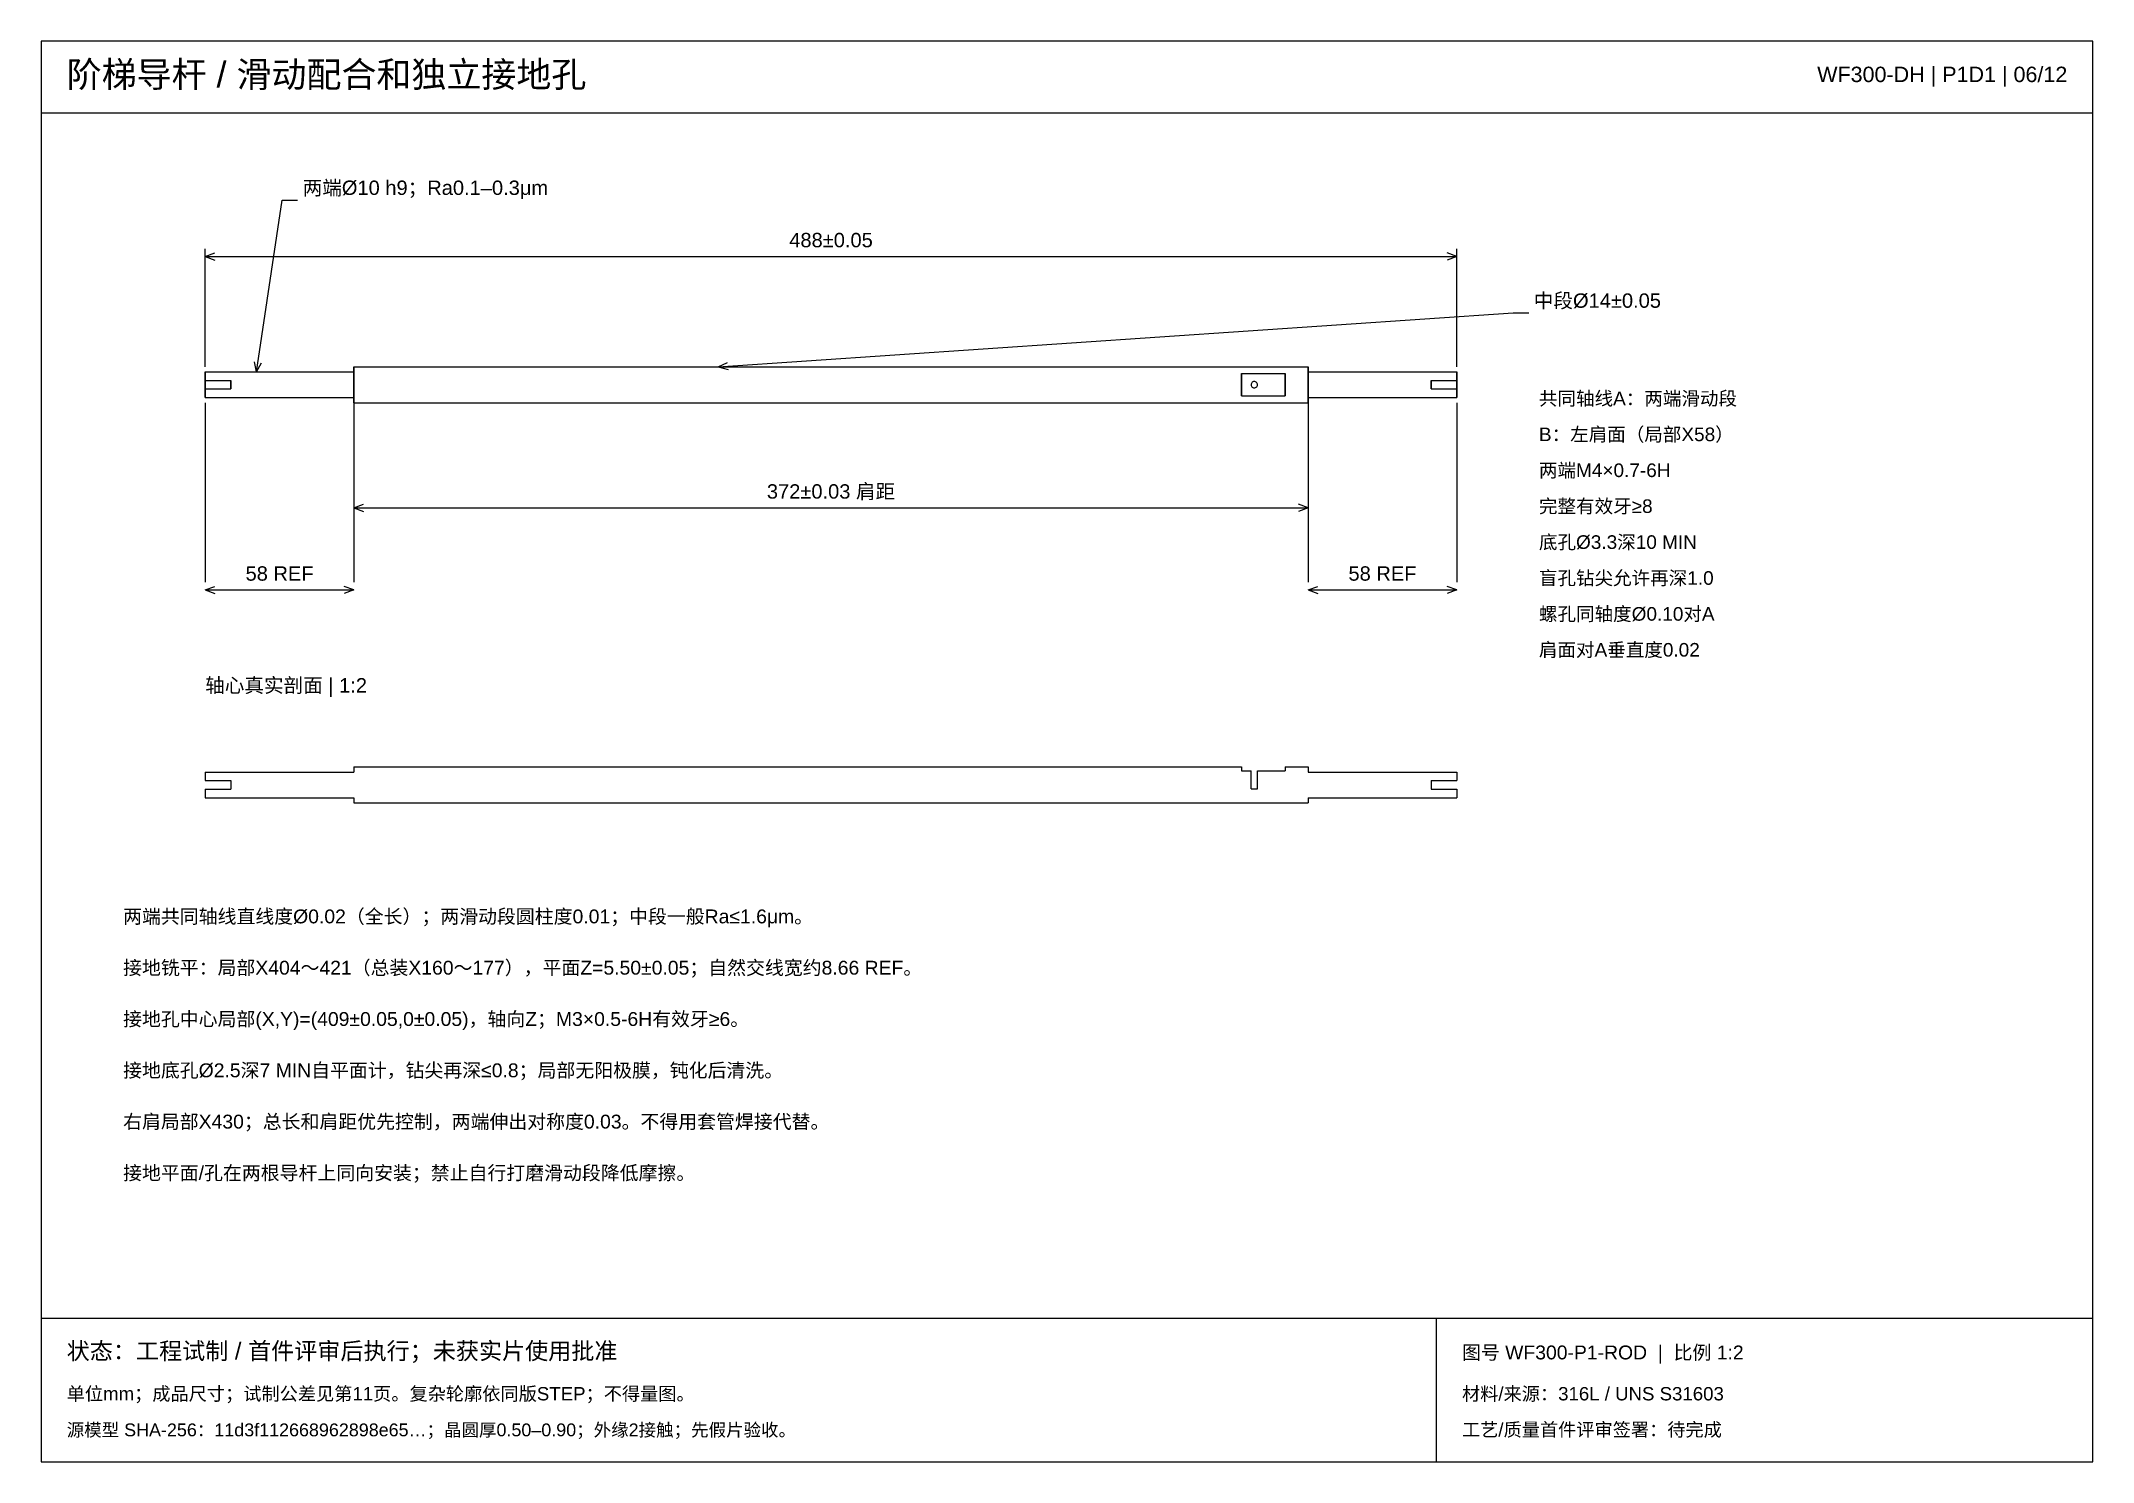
# Model space of a CAD drawing. Header units: millimetres. Extents: x 10 to 410, y 10 to 287.
import ezdxf
from ezdxf.enums import TextEntityAlignment as Align

# ---------------------------------------------------------------- set-up
doc = ezdxf.new("R2010")
doc.units = ezdxf.units.MM
for name, color, linetype in [('DIM', 7, 'Continuous'), ('HIDDEN', 8, 'Continuous'), ('HOLD', 1, 'Continuous'), ('OUTLINE', 7, 'Continuous'), ('TEXT', 7, 'Continuous')]:
    doc.layers.add(name, color=color, linetype=linetype)
doc.styles.add('CJK', font='Arial Unicode.ttf')

msp = doc.modelspace()

# ---------------------------------------------------------------- linework, layer by layer
at = {"layer": 'DIM'}
for p, q in [((42, 223.5), (42, 246.5)), ((42, 245), (43.88, 245.69)), ((42, 245), (286, 245)), ((42, 245), (43.88, 244.31)), ((286, 245), (284.12, 245.69)), ((286, 245), (284.12, 244.31)), ((286, 223.5), (286, 246.5)), ((52, 222.5), (51.6, 224.46)), ((52, 222.5), (52.96, 224.26)), ((142, 223.5), (143.83, 224.31)), ((142, 223.5), (143.92, 222.94)), ((42, 216.5), (42, 181.5)), ((71, 216.5), (71, 197.5)), ((71, 216.5), (71, 181.5)), ((257, 216.5), (257, 197.5)), ((257, 216.5), (257, 181.5)), ((286, 216.5), (286, 181.5)), ((71, 196), (72.88, 196.69)), ((71, 196), (257, 196)), ((71, 196), (72.88, 195.31)), ((257, 196), (255.12, 196.69)), ((257, 196), (255.12, 195.31)), ((42, 180), (43.88, 180.69)), ((42, 180), (71, 180)), ((42, 180), (43.88, 179.31)), ((71, 180), (69.12, 180.69)), ((71, 180), (69.12, 179.31)), ((257, 180), (258.88, 180.69)), ((257, 180), (286, 180)), ((257, 180), (258.88, 179.31)), ((286, 180), (284.12, 180.69)), ((286, 180), (284.12, 179.31))]:
    msp.add_line(p, q, dxfattribs=at)
for points in [[(52, 222.5), (57, 256), (60, 256)], [(142, 223.5), (297, 234), (300, 234)]]:
    msp.add_lwpolyline(points, dxfattribs=at)
at = {"layer": 'HIDDEN'}
for points in [[(42, 217.5), (42, 217.56), (42, 217.75), (42, 218.05), (42, 218.44), (42, 218.92), (42, 219.44), (42, 220), (42, 220.56), (42, 221.08), (42, 221.56), (42, 221.95), (42, 222.25), (42, 222.44), (42, 222.5)], [(42, 219.18), (42, 219.2), (42, 219.26), (42, 219.35), (42, 219.49), (42, 219.64), (42, 219.82), (42, 220), (42, 220.18), (42, 220.36), (42, 220.51), (42, 220.65), (42, 220.74), (42, 220.8), (42, 220.82)], [(42, 220.82), (42, 220.82), (42, 220.8), (42, 220.78), (42, 220.74), (42, 220.7), (42, 220.65), (42, 220.58), (42, 220.51), (42, 220.44), (42, 220.36), (42, 220.27), (42, 220.18), (42, 220.09), (42, 220)], [(42, 220.82), (47, 220.82)], [(42, 220), (42, 219.91), (42, 219.82), (42, 219.73), (42, 219.64), (42, 219.56), (42, 219.49), (42, 219.42), (42, 219.35), (42, 219.3), (42, 219.26), (42, 219.22), (42, 219.2), (42, 219.18), (42, 219.18)], [(47, 219.18), (47, 219.2), (47, 219.26), (47, 219.35), (47, 219.49), (47, 219.64), (47, 219.82), (47, 220), (47, 220.18), (47, 220.36), (47, 220.51), (47, 220.65), (47, 220.74), (47, 220.8), (47, 220.82)], [(47, 220.82), (47, 220.82), (47, 220.8), (47, 220.78), (47, 220.74), (47, 220.7), (47, 220.65), (47, 220.58), (47, 220.51), (47, 220.44), (47, 220.36), (47, 220.27), (47, 220.18), (47, 220.09), (47, 220)], [(47, 220), (47, 219.91), (47, 219.82), (47, 219.73), (47, 219.64), (47, 219.56), (47, 219.49), (47, 219.42), (47, 219.35), (47, 219.3), (47, 219.26), (47, 219.22), (47, 219.2), (47, 219.18), (47, 219.18)], [(71, 216.5), (71, 216.59), (71, 216.85), (71, 217.26), (71, 217.82), (71, 218.48), (71, 219.22), (71, 220), (71, 220.78), (71, 221.52), (71, 222.18), (71, 222.74), (71, 223.15), (71, 223.41), (71, 223.5)], [(71, 217.5), (71, 217.56), (71, 217.75), (71, 218.05), (71, 218.44), (71, 218.92), (71, 219.44), (71, 220), (71, 220.56), (71, 221.08), (71, 221.56), (71, 221.95), (71, 222.25), (71, 222.44), (71, 222.5)], [(71, 222.5), (71, 222.48), (71, 222.44), (71, 222.36), (71, 222.25), (71, 222.12), (71, 221.95), (71, 221.77), (71, 221.56), (71, 221.33), (71, 221.08), (71, 220.83), (71, 220.56), (71, 220.28), (71, 220)], [(71, 220), (71, 219.72), (71, 219.44), (71, 219.17), (71, 218.92), (71, 218.67), (71, 218.44), (71, 218.23), (71, 218.05), (71, 217.88), (71, 217.75), (71, 217.64), (71, 217.56), (71, 217.52), (71, 217.5)], [(244, 217.83), (244, 222.17)], [(247.12, 220), (247.11, 220.14), (247.06, 220.27), (246.99, 220.39), (246.89, 220.49), (246.77, 220.56), (246.64, 220.61), (246.5, 220.62), (246.36, 220.61), (246.23, 220.56), (246.11, 220.49), (246.01, 220.39), (245.94, 220.27), (245.89, 220.14), (245.88, 220), (245.89, 219.86), (245.94, 219.73), (246.01, 219.61), (246.11, 219.51), (246.23, 219.44), (246.36, 219.39), (246.5, 219.38), (246.64, 219.39), (246.77, 219.44), (246.89, 219.51), (246.99, 219.61), (247.06, 219.73), (247.11, 219.86), (247.12, 220)], [(252.5, 217.83), (252.5, 222.17)], [(257, 216.5), (257, 216.59), (257, 216.85), (257, 217.26), (257, 217.82), (257, 218.48), (257, 219.22), (257, 220), (257, 220.78), (257, 221.52), (257, 222.18), (257, 222.74), (257, 223.15), (257, 223.41), (257, 223.5)], [(257, 217.5), (257, 217.56), (257, 217.75), (257, 218.05), (257, 218.44), (257, 218.92), (257, 219.44), (257, 220), (257, 220.56), (257, 221.08), (257, 221.56), (257, 221.95), (257, 222.25), (257, 222.44), (257, 222.5)], [(257, 222.5), (257, 222.48), (257, 222.44), (257, 222.36), (257, 222.25), (257, 222.12), (257, 221.95), (257, 221.77), (257, 221.56), (257, 221.33), (257, 221.08), (257, 220.83), (257, 220.56), (257, 220.28), (257, 220)], [(257, 220), (257, 219.72), (257, 219.44), (257, 219.17), (257, 218.92), (257, 218.67), (257, 218.44), (257, 218.23), (257, 218.05), (257, 217.88), (257, 217.75), (257, 217.64), (257, 217.56), (257, 217.52), (257, 217.5)], [(281, 219.18), (281, 219.2), (281, 219.26), (281, 219.35), (281, 219.49), (281, 219.64), (281, 219.82), (281, 220), (281, 220.18), (281, 220.36), (281, 220.51), (281, 220.65), (281, 220.74), (281, 220.8), (281, 220.82)], [(281, 220.82), (281, 220.82), (281, 220.8), (281, 220.78), (281, 220.74), (281, 220.7), (281, 220.65), (281, 220.58), (281, 220.51), (281, 220.44), (281, 220.36), (281, 220.27), (281, 220.18), (281, 220.09), (281, 220)], [(281, 220.82), (286, 220.82)], [(281, 220), (281, 219.91), (281, 219.82), (281, 219.73), (281, 219.64), (281, 219.56), (281, 219.49), (281, 219.42), (281, 219.35), (281, 219.3), (281, 219.26), (281, 219.22), (281, 219.2), (281, 219.18), (281, 219.18)], [(286, 217.5), (286, 217.56), (286, 217.75), (286, 218.05), (286, 218.44), (286, 218.92), (286, 219.44), (286, 220), (286, 220.56), (286, 221.08), (286, 221.56), (286, 221.95), (286, 222.25), (286, 222.44), (286, 222.5)], [(286, 219.18), (286, 219.2), (286, 219.26), (286, 219.35), (286, 219.49), (286, 219.64), (286, 219.82), (286, 220), (286, 220.18), (286, 220.36), (286, 220.51), (286, 220.65), (286, 220.74), (286, 220.8), (286, 220.82)], [(286, 220.82), (286, 220.82), (286, 220.8), (286, 220.78), (286, 220.74), (286, 220.7), (286, 220.65), (286, 220.58), (286, 220.51), (286, 220.44), (286, 220.36), (286, 220.27), (286, 220.18), (286, 220.09), (286, 220)], [(286, 220), (286, 219.91), (286, 219.82), (286, 219.73), (286, 219.64), (286, 219.56), (286, 219.49), (286, 219.42), (286, 219.35), (286, 219.3), (286, 219.26), (286, 219.22), (286, 219.2), (286, 219.18), (286, 219.18)], [(42, 219.18), (47, 219.18)], [(281, 219.18), (286, 219.18)]]:
    msp.add_lwpolyline(points, dxfattribs=at)
at = {"layer": 'OUTLINE'}
for p, q in [((10, 273), (410, 273)), ((10, 38), (410, 38)), ((282, 10), (282, 38))]:
    msp.add_line(p, q, dxfattribs=at)
for points in [[(10, 10), (410, 10), (410, 287), (10, 287), (10, 10)], [(42, 222.5), (42, 222.48), (42, 222.44), (42, 222.36), (42, 222.25), (42, 222.12), (42, 221.95), (42, 221.77), (42, 221.56), (42, 221.33), (42, 221.08), (42, 220.83), (42, 220.56), (42, 220.28), (42, 220)], [(42, 222.5), (71, 222.5)], [(42, 220), (42, 219.72), (42, 219.44), (42, 219.17), (42, 218.92), (42, 218.67), (42, 218.44), (42, 218.23), (42, 218.05), (42, 217.88), (42, 217.75), (42, 217.64), (42, 217.56), (42, 217.52), (42, 217.5)], [(71, 223.5), (71, 223.48), (71, 223.41), (71, 223.3), (71, 223.15), (71, 222.96), (71, 222.74), (71, 222.47), (71, 222.18), (71, 221.86), (71, 221.52), (71, 221.16), (71, 220.78), (71, 220.39), (71, 220)], [(71, 223.5), (257, 223.5)], [(71, 220), (71, 219.61), (71, 219.22), (71, 218.84), (71, 218.48), (71, 218.14), (71, 217.82), (71, 217.53), (71, 217.26), (71, 217.04), (71, 216.85), (71, 216.7), (71, 216.59), (71, 216.52), (71, 216.5)], [(244, 222.17), (252.5, 222.17)], [(244, 222.17), (244, 222.03), (244, 221.89), (244, 221.75), (244, 221.61), (244, 221.46), (244, 221.3), (244, 221.15), (244, 220.99), (244, 220.83), (244, 220.66), (244, 220.5), (244, 220.33), (244, 220.17), (244, 220)], [(244, 220), (244, 219.83), (244, 219.67), (244, 219.5), (244, 219.34), (244, 219.17), (244, 219.01), (244, 218.85), (244, 218.7), (244, 218.54), (244, 218.39), (244, 218.25), (244, 218.11), (244, 217.97), (244, 217.83)], [(247.12, 220), (247.11, 220.14), (247.06, 220.27), (246.99, 220.39), (246.89, 220.49), (246.77, 220.56), (246.64, 220.61), (246.5, 220.62), (246.36, 220.61), (246.23, 220.56), (246.11, 220.49), (246.01, 220.39), (245.94, 220.27), (245.89, 220.14), (245.88, 220), (245.89, 219.86), (245.94, 219.73), (246.01, 219.61), (246.11, 219.51), (246.23, 219.44), (246.36, 219.39), (246.5, 219.38), (246.64, 219.39), (246.77, 219.44), (246.89, 219.51), (246.99, 219.61), (247.06, 219.73), (247.11, 219.86), (247.12, 220)], [(252.5, 222.17), (252.5, 222.03), (252.5, 221.89), (252.5, 221.75), (252.5, 221.61), (252.5, 221.46), (252.5, 221.3), (252.5, 221.15), (252.5, 220.99), (252.5, 220.83), (252.5, 220.66), (252.5, 220.5), (252.5, 220.33), (252.5, 220.17), (252.5, 220)], [(252.5, 220), (252.5, 219.83), (252.5, 219.67), (252.5, 219.5), (252.5, 219.34), (252.5, 219.17), (252.5, 219.01), (252.5, 218.85), (252.5, 218.7), (252.5, 218.54), (252.5, 218.39), (252.5, 218.25), (252.5, 218.11), (252.5, 217.97), (252.5, 217.83)], [(257, 223.5), (257, 223.48), (257, 223.41), (257, 223.3), (257, 223.15), (257, 222.96), (257, 222.74), (257, 222.47), (257, 222.18), (257, 221.86), (257, 221.52), (257, 221.16), (257, 220.78), (257, 220.39), (257, 220)], [(257, 222.5), (286, 222.5)], [(257, 220), (257, 219.61), (257, 219.22), (257, 218.84), (257, 218.48), (257, 218.14), (257, 217.82), (257, 217.53), (257, 217.26), (257, 217.04), (257, 216.85), (257, 216.7), (257, 216.59), (257, 216.52), (257, 216.5)], [(286, 222.5), (286, 222.48), (286, 222.44), (286, 222.36), (286, 222.25), (286, 222.12), (286, 221.95), (286, 221.77), (286, 221.56), (286, 221.33), (286, 221.08), (286, 220.83), (286, 220.56), (286, 220.28), (286, 220)], [(286, 220), (286, 219.72), (286, 219.44), (286, 219.17), (286, 218.92), (286, 218.67), (286, 218.44), (286, 218.23), (286, 218.05), (286, 217.88), (286, 217.75), (286, 217.64), (286, 217.56), (286, 217.52), (286, 217.5)], [(42, 217.5), (71, 217.5)], [(71, 216.5), (257, 216.5)], [(244, 217.83), (252.5, 217.83)], [(257, 217.5), (286, 217.5)], [(42, 144.5), (71, 144.5)], [(42, 144.5), (42, 142.82)], [(71, 145.5), (244, 145.5)], [(71, 145.5), (71, 144.5)], [(244, 145.5), (244, 144.75)], [(244, 144.75), (245.88, 144.75)], [(245.88, 141.25), (245.88, 144.75)], [(247.12, 144.75), (252.5, 144.75)], [(247.12, 141.25), (247.12, 144.75)], [(252.5, 145.5), (257, 145.5)], [(252.5, 145.5), (252.5, 144.75)], [(257, 145.5), (257, 144.5)], [(257, 144.5), (286, 144.5)], [(286, 144.5), (286, 142.82)], [(42, 142.82), (47, 142.82)], [(42, 141.18), (42, 139.5)], [(42, 141.18), (47, 141.18)], [(47, 142.82), (47, 141.18)], [(245.88, 141.25), (247.12, 141.25)], [(281, 142.82), (286, 142.82)], [(281, 142.82), (281, 141.18)], [(281, 141.18), (286, 141.18)], [(286, 141.18), (286, 139.5)], [(42, 139.5), (71, 139.5)], [(71, 139.5), (71, 138.5)], [(71, 138.5), (257, 138.5)], [(257, 139.5), (286, 139.5)], [(257, 139.5), (257, 138.5)]]:
    msp.add_lwpolyline(points, dxfattribs=at)

# ---------------------------------------------------------------- texts
at = {"layer": 'HOLD', "style": 'CJK'}
msp.add_text('状态：工程试制 / 首件评审后执行；未获实片使用批准', height=3.3, dxfattribs=at).set_placement((15, 30))
at = {"layer": 'TEXT', "style": 'CJK'}
for s, height, p in [('阶梯导杆 / 滑动配合和独立接地孔', 5, (15, 278)), ('两端Ø10 h9；Ra0.1–0.3μm', 2.8, (61, 257)), ('中段Ø14±0.05', 2.8, (301, 235)), ('共同轴线A：两端滑动段', 2.65, (302, 216)), ('B：左肩面（局部X58）', 2.65, (302, 209)), ('两端M4×0.7-6H', 2.65, (302, 202)), ('完整有效牙≥8', 2.65, (302, 195)), ('底孔Ø3.3深10 MIN', 2.65, (302, 188)), ('盲孔钻尖允许再深1.0', 2.65, (302, 181)), ('螺孔同轴度Ø0.10对A', 2.65, (302, 174)), ('肩面对A垂直度0.02', 2.65, (302, 167)), ('轴心真实剖面 | 1:2', 2.8, (42, 160)), ('两端共同轴线直线度Ø0.02（全长）；两滑动段圆柱度0.01；中段一般Ra≤1.6μm。', 2.7, (26, 115)), ('接地铣平：局部X404～421（总装X160～177），平面Z=5.50±0.05；自然交线宽约8.66 REF。', 2.7, (26, 105)), ('接地孔中心局部(X,Y)=(409±0.05,0±0.05)，轴向Z；M3×0.5-6H有效牙≥6。', 2.7, (26, 95)), ('接地底孔Ø2.5深7 MIN自平面计，钻尖再深≤0.8；局部无阳极膜，钝化后清洗。', 2.7, (26, 85)), ('右肩局部X430；总长和肩距优先控制，两端伸出对称度0.03。不得用套管焊接代替。', 2.7, (26, 75)), ('接地平面/孔在两根导杆上同向安装；禁止自行打磨滑动段降低摩擦。', 2.7, (26, 65)), ('图号 WF300-P1-ROD  |  比例 1:2', 2.7, (287, 30)), ('单位mm；成品尺寸；试制公差见第11页。复杂轮廓依同版STEP；不得量图。', 2.6, (15, 22)), ('材料/来源：316L / UNS S31603', 2.6, (287, 22)), ('源模型 SHA-256：11d3f112668962898e65…；晶圆厚0.50–0.90；外缘2接触；先假片验收。', 2.5, (15, 15)), ('工艺/质量首件评审签署：待完成', 2.6, (287, 15))]:
    msp.add_text(s, height=height, dxfattribs=at).set_placement(p)
msp.add_text('WF300-DH | P1D1 | 06/12', height=3, dxfattribs=at).set_placement((405, 279), align=Align.RIGHT)
for s, p in [('488±0.05', (164, 246.8)), ('372±0.03 肩距', (164, 197.8)), ('58 REF', (56.5, 181.8)), ('58 REF', (271.5, 181.8))]:
    msp.add_text(s, height=2.8, dxfattribs=at).set_placement(p, align=Align.CENTER)

doc.saveas('drawing.dxf')
